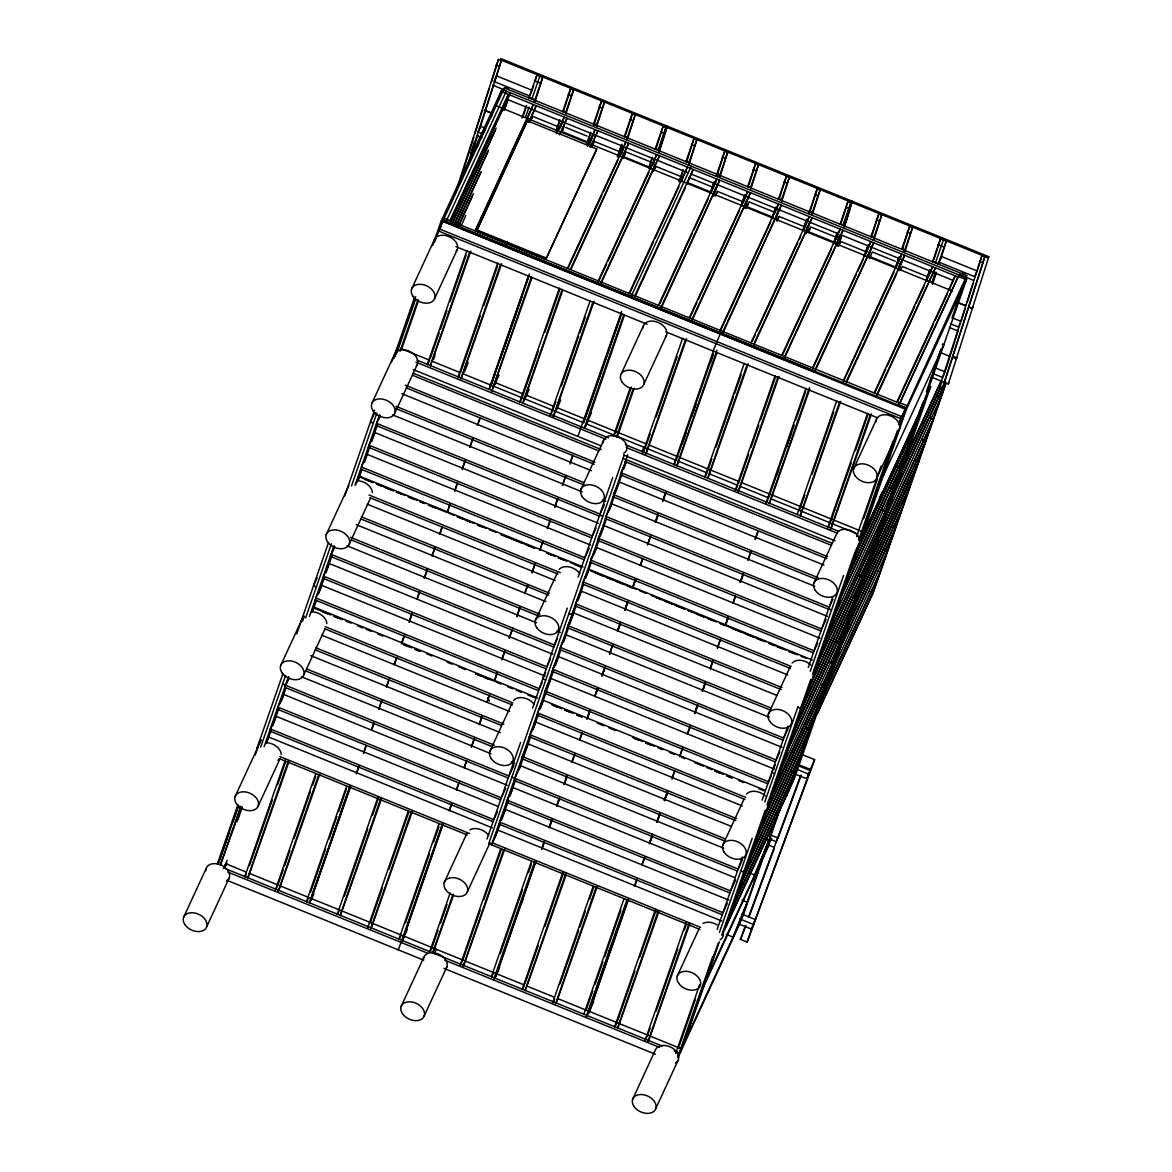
<?xml version="1.0" encoding="UTF-8"?>
<svg xmlns="http://www.w3.org/2000/svg" width="1172" height="1172" viewBox="0 0 1172 1172"><rect width="100%" height="100%" fill="white"/><g stroke="black" fill="none" stroke-linecap="round" stroke-linejoin="round"><path stroke-width="1.5" d="M798.22 765.726L810.086 770.531L810.379 769.433L798.513 764.613M802.717 754.812L814.584 759.632L814.291 760.731L747.091 942.098L740.338 939.358L745.363 925.719M456.011 191.168L498.466 59.406L501.352 60.578L495.331 79.579M458.501 185.498L473.84 137.139M474.924 133.681L482.044 111.223M483.142 107.765L489.163 88.764M491.346 81.864L498.466 59.406M470.543 153.81L474.396 141.636M466.559 168.153L501.352 60.578M469.606 160.769L477.824 134.853M479.744 128.744L493.69 84.75M522.932 116.995L526.594 105.421M528.821 98.419L536.923 75.067L542.709 77.411L535.047 101.598M532 90.61L533.641 85.424M534.74 81.967L536.923 75.067M531.839 99.166L539.823 76.239M534.183 102.067L542.709 77.411M556.641 130.693L559.791 120.716M562.663 111.692L570.632 88.75L573.533 89.922L565.856 114.109M563.527 111.208L570.632 88.75M565.549 112.864L573.533 89.922M587.465 143.204L590.19 134.56M593.486 124.203L601.456 101.261L604.342 102.433L596.68 126.62M593.794 125.448L601.456 101.261M596.372 125.375L604.342 102.433M618.274 155.715L621.951 144.141M624.295 136.714L632.279 113.772L635.165 114.944L627.503 139.131M620.237 151.774L621.878 146.603M625.716 134.502L632.279 113.772M626.639 139.614L635.165 114.944M649.098 168.226L652.379 157.868M655.119 149.225L663.103 126.298L665.989 127.47L658.869 149.913M655.983 148.741L663.103 126.298M658.005 150.397L665.989 127.47M658.884 151.613L667.117 126.107L500.869 58.6L500.356 59.757L666.604 127.265M653.61 169.105L655.265 163.89M658.84 152.199L667.117 126.107M659.089 152.287L667.351 126.195L852.278 201.276L844.016 227.368M679.921 180.737L682.661 172.108M685.942 161.736L693.927 138.809L696.813 139.981L689.151 164.168M686.807 161.267L693.927 138.809M688.828 162.908L696.813 139.981M711.287 191.534L714.407 181.689M716.209 175.976L724.736 151.32L727.636 152.492L719.96 176.679M717.074 175.507L724.736 151.32M713.631 194.435L715.828 187.52M719.11 177.148L727.636 152.492M713.938 195.68L717.235 185.308M741.568 205.774L744.85 195.402M747.59 186.773L755.559 163.831L758.445 165.003L750.783 189.19M748.996 184.561L755.559 163.831M745.055 205.027L746.593 200.192M750.476 187.945L758.445 165.003M744.762 208.191L748.044 197.834M772.377 218.285L775.117 209.642M778.398 199.284L786.383 176.342L789.269 177.514L781.607 201.701M779.263 198.8L786.383 176.342M775.278 219.457L778.003 210.814M781.299 200.456L789.269 177.514M776.128 218.974L779.424 208.616M803.758 229.067L806.878 219.223M808.68 213.524L817.206 188.853L820.092 190.04L812.43 214.212M809.544 213.04L817.206 188.853M806.087 231.968L807.742 226.782M811.566 214.696L820.092 190.04M806.409 233.213L809.691 222.856M834.567 241.579L837.306 232.95M840.046 224.306L848.015 201.379L850.916 202.551L843.796 225.009M841.452 222.109L848.015 201.379M837.467 242.75L840.075 234.517M842.932 225.478L850.916 202.551M837.775 244.01L840.514 235.367M837.98 245.93L841.291 235.499M844.045 226.797L852.278 201.276M838.229 246.032L841.525 235.587M838.742 244.86L841.496 236.173M844.25 227.471L849.759 210.081M864.848 255.818L868.13 245.461M870.869 236.817L878.839 213.89L881.725 215.062L874.063 239.249M871.734 236.348L878.839 213.89M867.734 257.005L869.375 251.819M873.755 238.004L881.725 215.062M868.599 256.522L871.88 246.149M895.672 268.344L899.334 256.771M901.693 249.343L909.662 226.401L912.548 227.573L904.887 251.76M902.543 248.86L909.662 226.401M898.558 269.516L901.209 261.151M904.022 252.244L912.548 227.573M898.865 270.761L902.147 260.389M927.037 279.126L929.777 270.483M932.502 261.854L940.486 238.912L946.258 241.256L940.237 260.257M933.908 259.642L940.486 238.912M935.403 263.026L943.372 240.084M932.267 283.199L935.549 272.842M938.157 264.608L946.258 241.256M932.575 284.444L936.413 272.358M934.948 366.807L930.026 382.35L941.131 349.578M939.446 387.463L981.916 255.701L984.802 256.873L942.347 388.635L939.446 387.463L941.951 381.794M945.789 369.707L958.374 329.977M964.952 309.247L961.113 321.333L952.983 318.125M967.134 302.332L973.156 283.331M977.536 269.516L981.916 255.701M942.347 388.635L984.802 256.873M931.506 377.15L948.324 383.977L988.802 256.712L852.513 201.379L852 202.551L988.289 257.884L988.802 256.712M282.95 673.607L256.58 749.421L261.019 739.81M296.721 633.964L328.482 542.636M344.671 496.108L374.586 410.083M217.435 863.661L237.828 805.003M255.232 754.988L258.236 746.359M396.81 353.05L395.433 352.494L414.61 297.351M432.644 245.475L441.038 221.362L501.528 90.434L502.905 90.991M220.307 857.875L238.59 805.296M302.552 621.35L304.354 616.179M394.012 358.354L395.828 353.124M965.054 280.401L966.71 275.625L504.414 87.929L438.343 230.913L435.735 238.414L436.673 236.363M218.212 864.233L229.419 831.988M233.023 821.631L238.458 806.028M394.964 356.317L415.708 296.677M434.871 241.564L439.28 228.862L901.59 416.573L898.968 424.103M397.411 351.322L415.386 299.636M439.427 230.532L442.415 221.918L441.038 221.362M260.653 747.194L285.587 675.482M305.614 617.908L331.383 543.808M351.512 485.911L376.886 412.954M220.336 864.833L240.729 806.175M241.198 807.303L220.424 865.053M400.033 351.234L417.994 299.563M237.14 821.645L237.491 820.634M238.121 819.331L242.252 806.951M401.703 348.89L418.463 300.677M264.14 746.652L288.488 676.654M309.452 616.34L334.02 545.683M354.999 485.355L379.582 414.668M271.157 730.625L266.733 742.316M272.93 725.512L278.863 708.459M281.236 701.647L285.983 687.993M312.88 610.612L316.484 600.284M318.872 593.384L324.278 577.869M326.065 572.712L332.057 555.469M358.427 479.641L362.031 469.283M364.433 462.398L369.825 446.869M371.627 441.698L377.618 424.454M224.497 867.954L226.064 863.793L246.223 872.1M497.939 100.763L501.528 90.434M503.301 91.108L504.414 87.929M506.641 99.137L507.74 95.958M503.887 110.197L509.263 94.756M504.238 109.875L507.945 99.195M504.722 109.143L508.296 98.858M244.845 876.524L285.558 759.412M249.504 865.581L272.256 800.139M277.647 784.639L285.441 762.254M247.732 877.696L288.459 760.599M288.927 761.697L247.922 878.136M427.355 364.287L466.881 250.632M430.227 358.515L439.207 332.687M440.408 329.244L447.001 310.302M449.989 301.687L466.163 255.188M476.477 231.265L527.356 120.804L596.709 148.961L596.226 150.324L545.815 259.422L476.477 231.265L527.356 120.804M430.256 365.459L469.782 251.804M470.851 251.204L430.446 365.913M433.537 359.467L435.105 354.97M521.95 118.064L526.155 105.993M525.437 117.508L529.041 107.179M531.839 118.372L532.542 116.321L558.839 127.001M275.068 890.749L315.781 773.652M277.925 884.977L283.316 869.478M284.518 866.035L289.909 850.535M294.099 838.478L310.272 791.979M312.66 785.094L315.664 776.479M277.954 891.921L318.667 774.824M319.751 774.209L278.746 890.647M457.578 378.527L497.704 263.143M460.45 372.755L480.212 315.927M483.802 305.584L497.573 265.985M460.479 379.699L500.591 264.33M501.66 263.715L461.255 378.424M464.361 371.993L468.229 362.5M556.26 130.019L559.864 119.691M560.348 127.748L562.15 122.577M562.501 121.815L564.157 117.039L556.48 133.667M306.478 901.546L346.604 786.163M310.551 892.317L325.523 849.275M329.112 838.947L336.891 816.547M338.693 811.39L346.473 789.005M309.379 902.718L350.091 785.621M310.932 899.129L349.622 787.848M311.166 899.232L350.457 786.236M350.56 786.734L309.555 903.158M311.225 900.184L313.862 893.679M489.002 389.324L528.528 275.669M490.555 385.72L529.407 274.014M490.687 386.159L529.041 275.874M356.288 773.769L358.822 766.122M363.481 753.083L366.016 745.451M371.407 729.936L373.809 723.051M378.6 709.265L381.603 700.651M386.394 686.865L388.796 679.965M394.188 664.451L396.575 657.565M401.439 643.604L404.428 634.99M409.072 621.951L411.621 614.318M417.012 598.804L419.415 591.919M424.205 578.133L427.194 569.504M431.999 555.718L434.988 547.104M439.632 534.066L442.181 526.433M450.004 503.931L447.03 512.472L428.542 504.971M454.619 490.98L457.739 481.692M462.5 468.009L464.874 461.182M469.635 447.499L472.609 438.943M477.356 425.26L479.744 418.419M495.463 373.209L489.881 388.269M500.254 359.438L522.404 295.71M356.669 773.11L359.072 766.224M363.716 753.186L366.265 745.538M371.656 730.039L374.044 723.139M378.849 709.353L381.838 700.739M386.628 686.953L389.631 678.339M394.422 664.553L396.825 657.668M401.674 643.706L404.677 635.092M409.321 622.054L412.456 612.692M417.261 598.907L419.649 592.007M424.44 578.221L427.443 569.607M432.234 555.821L435.237 547.207M439.881 534.168L442.415 526.536M447.279 512.574L450.268 503.96M454.912 490.922L457.461 483.274M462.251 469.489L465.255 460.874M470.045 447.089L473.048 438.475M477.839 424.689L480.227 417.803M491.888 390.496L531.414 276.841M531.883 277.94L491.39 392.444M495.185 384.504L496.225 381.501M545.815 259.422L596.709 148.961M586.483 144.259L590.673 132.202M590.571 141.988L594.98 129.55L587.304 146.178M620.471 152.023L594.189 141.358L592.007 146.588M337.302 914.057L378.029 796.96M344.363 896.228L367.715 829.073M372.506 815.287L377.897 799.787M340.188 915.229L380.915 798.132M381.383 799.245L340.378 915.684M519.826 401.835L559.352 288.18M522.697 396.063L538.256 351.278M544.848 332.335L559.82 289.294M522.712 403.007L562.238 289.352M562.707 290.466L522.902 403.446M525.994 397.015L529.099 389.192M617.307 156.784L621.497 144.713M621.394 154.499L623.797 147.613M624.691 145.255L625.804 142.076L567.424 268.388M622.801 158.645L625.716 151.818L650.372 161.824M367.525 928.297L408.252 811.2M370.396 922.525L382.365 888.083M388.958 869.141L408.72 812.313M370.411 929.469L411.138 812.372M412.207 811.757L371.202 928.195M550.049 416.075L590.161 300.691M555.909 401.688L550.825 414.785M561.3 386.189L578.66 336.247M579.862 332.804L585.253 317.304M552.935 417.247L593.061 301.863M594.131 301.248L553.726 415.972M556.817 409.526L560.685 400.048M648.731 167.567L652.321 157.224M652.819 165.296L654.606 160.125M654.958 159.363L656.613 154.587L598.247 280.914M655.119 168.431L655.837 166.38L682.119 177.06M398.949 939.094L439.06 823.711M405.409 922.979L429.362 854.095M433.552 842.038L438.943 826.538M398.275 949.847L401.82 940.296M401.234 941.98L442.562 823.169M403.622 936.78L442.928 823.784M402.685 940.296L443.163 823.872M577.899 436.438L621.585 311.488M583.744 421.979L621.497 313.407M583.729 422.799L621.746 313.51M449.14 810.658L451.528 803.772M456.318 789.987L458.721 783.086M464.112 767.572L466.515 760.687M471.305 746.901L474.308 738.287M479.099 724.501L482.088 715.887M486.893 702.101L489.281 695.201M494.13 681.254L497.133 672.625M501.777 659.587L504.927 650.226M509.117 638.169L512.105 629.554M516.764 616.516L519.899 607.155M524.69 593.369L527.693 584.755M531.883 572.683L534.886 564.069M539.735 550.108L542.739 541.493M547.383 528.455L550.518 519.093M554.722 507.037L557.711 498.422M562.355 485.369L565.505 476.022M570.295 462.237L572.698 455.337M449.374 810.76L451.777 803.86M456.567 790.074L459.556 781.46M464.361 767.675L466.749 760.789M471.54 747.004L474.543 738.375M479.333 724.604L482.337 715.975M487.127 702.189L489.53 695.304M494.379 681.342L497.368 672.728M502.026 659.69L505.161 650.328M509.351 638.271L512.955 627.928M516.999 616.604L520.148 607.243M524.939 593.457L527.927 584.843M532.132 572.786L535.121 564.172M539.984 550.21L542.973 541.596M547.617 528.557L550.166 520.925M554.957 507.139L557.96 498.51M562.604 485.472L565.739 476.11M569.944 464.053L572.932 455.439M584.359 428.029L623.87 314.374M586.176 425.597L624.354 315.488M587.641 422.037L588.681 419.049M678.94 181.806L683.144 169.75M429.772 951.605L450.121 893.049M432.629 945.819L438.02 930.319M440.423 923.433L447.001 904.491M432.658 952.777L453.022 894.221M453.491 895.335L432.849 953.217M613.483 435.925L630.243 387.712M615.154 433.596L631.327 387.097M616.369 437.112L633.144 388.884M617.439 436.497L634.213 388.269M710.364 192.589L713.968 182.261M487.01 839.049L520.558 742.55M532.542 708.093L567.307 608.136M578.089 577.122L612.707 477.575M715.154 183.799L716.81 179.023L658.444 305.35M713.045 195.958L714.246 192.501M624.163 455.132L488.695 843.664L699.801 929.381M716.766 193.453L717.469 191.402L743.766 202.082M491.581 844.836L627.782 454.721M500.385 823.696L493.778 840.119M501.572 820.297L508.091 801.531M509.864 796.418L515.797 779.365M519.357 769.14L530.726 736.426M533.128 729.541L538.519 714.026M540.321 708.855L553.492 670.941M555.294 665.784L560.685 650.27M563.688 641.655L568.479 627.87M569.68 624.427L576.272 605.47M578.074 600.298L583.466 584.784M585.868 577.884L591.259 562.37M594.263 553.741L599.053 539.955M600.254 536.498L606.246 519.255M609.25 510.64L614.04 496.84M615.241 493.397L621.834 474.426M623.636 469.254L626.639 460.64M459.981 965.845L500.708 848.733M462.852 960.058L480.227 910.117M483.816 899.788L501.177 849.847M462.881 967.017L503.594 849.905M504.663 849.304L463.658 965.728M642.505 453.608L682.631 338.239M645.977 446.107L650.167 434.05M656.159 416.836L677.108 356.566M645.391 454.78L685.517 339.411M686.587 338.796L646.182 453.505M741.187 205.115L744.777 194.772M746.535 194.728L747.633 191.534L689.268 317.861M491.405 976.628L531.531 861.259M500.268 953.627L522.419 889.914M528.411 872.701L531.399 864.086M494.291 977.8L535.018 860.702M495.741 976.13L535.619 861.42M713.118 351.043L720.648 332.833L628.192 295.3L627.738 296.282L720.194 333.815M495.976 976.232L535.868 861.523M673.929 464.405L713.455 350.75M713.323 353.578L676.2 460.347L586.557 423.956L584.55 428.483M682.089 444.203L686.279 432.131M691.67 416.631L695.86 404.56M710.247 363.203L713.25 354.589M541.83 848.294L544.233 841.408M549.023 827.622L552.027 819.008M556.817 805.223L559.22 798.322M564.01 784.537L566.999 775.923L565.358 779.234M571.804 762.137L574.793 753.523M579.583 739.737L581.986 732.837M586.835 718.89L589.838 710.276M594.629 696.49L597.617 687.876M601.822 675.805L604.811 667.19M609.616 653.405L612.604 644.79M617.395 631.005L620.398 622.391M624.588 610.319L627.591 601.705M635.429 579.144L632.441 587.758L590.41 570.691M640.234 565.358L642.622 558.458M647.413 544.672L650.416 536.058M655.207 522.273L658.21 513.658M663 499.873L665.403 492.973M541.684 849.041L544.467 841.496M549.272 827.71L552.261 819.096M556.671 805.955L559.454 798.425M564.245 784.639L567.248 776.025M572.039 762.24L575.042 753.625M579.832 739.84L582.22 732.94M587.084 718.993L590.073 710.364M594.863 696.578L597.867 687.964M602.056 675.907L605.06 667.293M609.469 654.152L612.839 644.893M617.644 631.107L620.633 622.493M624.837 610.422L627.826 601.807M635.678 579.232L632.675 587.846L636.044 589.223M640.469 565.446L642.871 558.561M647.662 544.775L650.65 536.161M655.456 522.375L658.444 513.761M662.634 501.689L665.843 491.991M541.933 849.143L543.735 843.972M550.327 825.015L552.115 819.843M556.905 806.058L559.308 799.172M587.538 718.011L589.326 712.84M595.918 693.883L597.72 688.711M603.712 671.483L604.913 668.025M609.704 654.24L610.905 650.797M618.098 630.126L620.486 623.226M625.277 609.44L627.079 604.269M633.129 586.879L635.532 579.979M655.91 521.394L657.697 516.222M663.689 498.994L666.092 492.094M676.815 465.577L716.942 350.194M716.81 353.036L677.006 466.017M771.41 219.34L775.6 207.283M778.398 218.49L779.116 216.439L803.758 226.445M522.229 989.139L562.941 872.041M525.1 983.367L538.27 945.482M544.848 926.539L563.424 873.155M525.115 990.311L565.842 873.213M566.31 874.327L525.305 990.765M704.753 476.916L744.264 363.261M707.61 471.144L711.8 459.087M716.004 447.03L733.364 397.088M734.566 393.646L741.144 374.703M707.639 478.088L747.165 364.433M748.234 363.818L707.829 478.542M802.835 230.137L806.424 219.794M807.611 221.347L809.281 216.571L750.915 342.883M805.721 231.309L807.508 226.137M805.501 233.492L806.702 230.049M552.452 1003.379L593.164 886.281M560.099 983.821L578.675 930.436M579.862 926.993L585.253 911.494M589.443 899.451L593.647 887.394M555.338 1004.551L596.065 887.453M597.134 886.838L556.129 1003.276M734.961 491.156L775.088 375.773M738.433 483.655L748.615 454.384M751.003 447.484L758.797 425.099M760.584 419.942L775.556 376.886M737.862 492.328L777.974 376.945M738.638 491.053L779.043 376.344M833.644 242.648L837.248 232.305M838.991 232.261L840.104 229.082L781.724 355.409M837.13 242.106L838.932 236.934M784.493 358.031L842.99 230.254L784.625 356.581M840.046 243.512L840.749 241.461L867.046 252.141M583.861 1014.176L623.987 898.792M586.132 1010.118L592.724 991.175M595.112 984.29L602.906 961.904M604.693 956.733L620.867 910.234M586.762 1015.348L626.874 899.964M627.943 899.349L586.249 1017.296M588.432 1013.765L628.324 899.056M765.785 503.667L805.911 388.284M589.282 1012.154L628.573 899.158M768.656 497.895L790.807 434.167M795.598 420.396L805.779 391.126M776.948 474.85L778.735 469.679M786.529 447.279L794.323 424.879M634.535 885.944L636.938 879.044M641.729 865.258L644.732 856.644M649.522 842.858L652.511 834.244M656.716 822.173L659.704 813.558M664.495 799.773L667.498 791.159M672.288 777.373L674.691 770.487M679.54 756.526L682.543 747.912M687.334 734.126L690.323 725.512M694.527 713.44L697.516 704.826M702.306 691.041L705.31 682.426M710.1 668.641L713.103 660.026M717.293 647.97L720.282 639.355M728.134 616.78L725.146 625.394L720.091 623.343M732.925 602.994L735.327 596.094M740.118 582.308L743.121 573.694M747.912 559.908L750.915 551.294M755.105 539.237L758.094 530.623M634.785 886.032L637.172 879.147M641.963 865.361L644.966 856.747M649.376 843.606L652.159 836.061M656.95 822.275L659.953 813.661M664.348 800.52L667.732 791.261M671.937 779.204L674.926 770.575M679.775 756.629L682.778 748.014M687.568 734.229L690.572 725.615M694.762 713.543L697.765 704.929M702.555 691.143L705.544 682.529M710.335 668.743L713.338 660.129M717.528 648.057L720.531 639.443M728.383 616.882L725.38 625.496L765.726 641.875M733.174 603.097L735.562 596.196M740.367 582.411L743.356 573.797M748.146 560.011L750.549 553.111M755.339 539.325L758.343 530.711M649.61 843.693L652.013 836.808M658.005 819.58L659.807 814.408M664.597 800.623L666.985 793.722M695.216 712.561L697.618 705.676M703.61 688.447L705.398 683.276M725.834 624.515L728.237 617.615M740.821 581.429L743.209 574.544M769.272 503.125L809.398 387.742M809.867 388.855L769.462 503.564M863.867 256.888L868.071 244.831M869.375 258.748L870.078 256.712L896.375 267.377M614.685 1026.687L655.412 909.589M617.556 1020.915L634.916 970.973M639.707 957.187L655.88 910.703M617.571 1027.859L658.298 910.761M658.767 911.875L617.761 1028.298M797.209 514.464L836.735 400.809M799.48 510.406L804.871 494.906M812.049 474.235L833.614 412.251M800.095 515.636L839.621 401.981M840.69 401.366L800.286 516.076M895.291 267.685L898.88 257.342M900.081 258.88L901.737 254.104L843.371 380.431M898.177 268.857L899.979 263.685M644.908 1040.926L686.235 922.1M650.167 1028.254L645.699 1039.637M656.159 1011.04L677.724 949.042M684.302 930.099L686.103 924.928M647.794 1042.098L689.121 923.272M689.59 924.386L648.585 1040.824M827.432 528.689L867.558 413.32M830.889 521.188L851.253 462.647M855.443 450.59L868.027 414.434M830.318 529.876L870.444 414.492M871.514 413.877L831.109 528.587M926.114 280.196L929.704 269.853M931.447 269.809L932.56 266.63L874.195 392.942M931.887 282.54L935.49 272.197M717.176 929.396L742.345 857.025M762.122 800.168L787.892 726.069M808.255 667.469L832.838 596.797M675.731 1053.438L699.684 984.553M678.603 1047.651L695.362 999.438M856.556 536.586L881.11 465.987M719.447 932.355L752.19 838.229M764.774 802.029L797.971 706.555M810.233 671.278L843.591 575.335M863.618 518.757L877.389 479.158M712.752 956.455L678.017 1056.338L681.489 1048.837L557.638 998.544M680.068 1052.925L715.184 951.913M716.385 948.485L718.172 943.357M898.558 424.616L966.71 275.625M680.522 1051.943L716.239 949.217M858.842 539.486L892.976 441.331M684.316 1042.567L704.255 985.271M705.91 980.495L719.344 941.849M721.747 935.227L765.257 810.101M767.059 804.93L810.746 679.306M812.533 674.164L854.828 552.525L920.577 410.229M859.574 539.867L897.532 430.3M860.746 536.82L893.108 443.763M903.89 412.749L899.525 425.304L904.725 409.629L906.103 410.185L728.046 922.276M862.284 533.055L893.445 443.441M900.037 424.484L903.041 415.87M860.087 541.156L859.75 542.138L920.24 411.211M862.636 534.535L726.391 926.027L722.743 933.908M779.57 809.076L739.517 924.254L677.987 1057.422M781.768 804.314L743.385 914.702L682.119 1047.343M937.908 357.812L940.882 349.241M926.349 391.726L931.696 376.315M951.957 318.081L960.879 292.399M786.412 795.949L923.038 403.065M787.35 793.913L923.976 401.014L921.5 406.391M788.302 791.862L966.607 279.258L965.215 278.702M818.378 711.419L909.457 449.491M739.635 924.312L751.501 929.132L755.369 919.581L741.817 914.072M755.369 919.581L751.501 929.132M806.834 778.809L810.702 769.257L806.834 778.809L794.982 774.003M872.232 594.863L945.936 382.907M946.287 382.585L873.169 592.812L817.426 713.455L908.505 451.528L941.321 380.534M748.498 917.207L800.535 775.791M742.784 933.981L745.919 925.441M749.069 916.9L774.223 848.557M777.988 838.302L801.252 775.088M747.091 942.098L811.039 768.305M757.757 868.276L766.429 846.887M736.177 930.348L744.835 908.959M810.086 770.531L814.584 759.632M531.473 91.709L529.598 95.958L494.013 81.513L496.518 75.843L532.103 90.303M667.351 126.195L666.839 127.367L851.766 202.448M960.454 322.827L958.579 327.076L950.477 323.78M972.819 307.152L972.262 308.456L968.878 307.079M943.226 376.095L945.101 371.846L935.388 367.905M956.792 357.724L956.235 359.028L952.88 357.519M948.324 383.977L948.837 382.819M411.577 289.059L434.27 239.952M438.577 230.913L441.346 224.907M477.224 147.247L478.762 143.922M484.139 132.29L485.677 128.964M491.053 117.332L492.592 114.006M437.859 232.95L440.628 226.958M446.093 221.552L506.348 91.138M449.931 220.688L508.296 94.361M450.575 220.468L453.637 213.817M457.476 205.51L462.852 193.878M464.39 190.553L473.605 170.614M477.458 162.293L482.82 150.661M484.358 147.335L495.888 122.401M502.026 109.113L505.103 102.462M449.945 223.12L510.201 92.705M450.942 221.464L508.545 96.793M452.348 222.914L496.122 128.173M453.168 221.64L495.404 130.224M454.736 223.134L488.534 150.001M371.729 403.651L394.422 354.545M395.433 352.494L399.256 344.202M454.795 223.515L487.816 152.038M391.316 362.456L395.697 353.006M395.579 353.856L396.532 351.805M396.033 353.724L398.114 349.227M456.362 225.009L480.93 171.83M457.183 223.735L480.989 172.211M458.75 225.229L473.342 193.658M458.809 225.61L472.638 195.695M374.806 412.559L370.44 422.023L373.326 423.195M461.211 225.83L465.753 215.487M380.211 415.459L376.564 423.341L600.02 514.068L604.386 504.605M378.043 420.66L380.226 415.928M434.695 298.435L457.373 249.343M326.182 534.608L348.875 485.516M371.187 440.906L374.088 434.592M355.98 484.095L359.628 476.213L583.07 566.926M474.968 230.855L533.333 104.528L527.063 119.28M475.612 230.635L489.442 200.72M490.965 197.394L525.539 122.606M317.143 577.84L313.51 585.722L316.396 586.894M528.543 122.328L536.234 105.7L529.187 122.108M394.847 413.027L417.525 363.935M530.345 121.097L532.542 116.321M334.665 546.416L331.031 554.297L554.473 645.025L557.389 638.725M331.779 553.199L334.679 546.885M280.65 665.579L303.328 616.472M325.64 571.863L328.556 565.563M317.319 595.273L320.967 587.392M311.899 611.901L314.081 607.169L537.538 697.897M427.546 364.741L429.626 360.229M349.3 543.998L370.484 498.173M285.485 685.268L289.132 677.387M286.232 684.155L289.147 677.856M235.103 796.535L257.796 747.443M258.924 744.85L261.004 740.352M279.375 704.416L283.009 696.52M183.535 917.471L206.228 868.364M271.054 727.812L275.42 718.348M265.985 743.414L268.901 737.115L492.343 827.842M303.768 674.955L324.937 629.13M217.421 864.13L221.215 855.912M505.659 244.816L507.198 241.491M558.663 130.121L561.725 123.485M559.366 134.839L567.043 118.211L560.773 132.963M564.084 126.796L561.871 131.572L588.168 142.237M561.901 132.026L563.366 128.832M223.398 868.525L227.192 860.292M223.837 868.364L225.918 863.852M224.951 866.972L226.416 863.793M224.585 867.793L226.87 862.856M258.221 805.926L280.152 758.46M458.369 377.252L459.761 374.249M206.653 926.847L229.346 877.755M245.036 876.964L246.413 873.96M588.71 144.303L593.325 134.326M590.19 147.35L597.867 130.737L591.596 145.475M591.977 146.119L594.189 141.358M496.738 380.006L499.052 375.011M275.845 889.475L277.237 886.472M568.068 268.183L601.866 195.05M603.404 191.725L617.996 160.139M619.534 156.814L624.134 146.852M570.325 269.56L628.69 143.248L570.969 269.355M623.533 157.048L625.013 153.869M520.016 402.274L522.097 397.777M306.668 901.986L308.749 897.488M598.13 282.364L606.569 264.081M608.107 260.755L648.819 172.65M650.357 169.325L654.196 161.018M601.133 282.086L659.514 155.759L601.016 283.536M653.624 171.156L655.837 166.38M337.492 914.512L339.572 909.999M629.071 293.425L687.437 167.098L681.166 181.85M688.389 165.047L689.326 163.011M629.716 293.205L653.522 241.681M655.06 238.356L678.866 186.831M631.019 296.633L691.275 166.219M634.843 295.769L693.223 169.442L686.953 184.194M634.726 297.219L685.415 187.52M589.208 417.54L591.508 412.559M620.735 374.908L643.413 325.816M659.865 303.475L692.11 233.668M693.648 230.342L708.24 198.757M711.316 192.105L714.393 185.469M661.33 306.522L719.711 180.195L661.213 307.972M715.272 196.178L717.469 191.402M580.887 489.5L603.565 440.408M643.853 384.299L666.531 335.192M535.34 620.471L557.271 573.005M399.139 939.534L401.22 935.036M401.337 942.2L404.106 936.208M689.912 317.656L696.827 302.698M698.365 299.373L739.063 211.268M741.363 206.287L745.978 196.31M402.011 941.248L403.388 938.245M405.029 934.641L407.241 929.865M489.793 751.428L511.725 703.962M626.082 461.724L620.97 472.755L827.491 556.612M692.154 319.033L750.519 192.706L692.037 320.483M621.717 471.657L626.097 462.193M596.065 528.015L592.431 535.897L368.975 445.17L374.806 432.556L598.247 523.283M614.128 493.471L618.508 484.021M589.208 548.262L584.843 557.726L361.386 466.998L367.217 454.384L590.659 545.112M746.081 208.689L748.293 203.928M608.004 512.149L610.905 505.85M599.683 535.56L603.316 527.664M591.362 558.956L595.728 549.492M641.846 451.747L643.926 447.25M444.261 882.384L466.939 833.292M585.224 577.635L588.139 571.321M643.296 452.333L645.376 447.836M576.902 601.031L580.55 593.149M550.532 658.972L546.885 666.853L323.443 576.126L329.259 563.512L552.715 654.24M576.009 605.177L571.643 614.641L568.742 613.469M545.654 672.479L542.739 678.793L545.625 679.965M542.211 682.382L539.296 688.682L315.839 597.954L321.67 585.341L545.127 676.068M561.725 644.688L565.373 636.806M553.404 668.099L557.052 660.217M550.195 680.463L544.365 693.077L767.807 783.804M401.088 1006.514L423.781 957.421M539.691 708.591L542.607 702.292M514.039 764.95L508.926 775.996L282.599 684.096M531.37 732.002L535.003 724.12M429.948 952.045L432.029 947.547M505.718 788.36L501.338 797.824L277.896 707.097L283.727 694.483L507.168 785.211M527.415 745.949L521.584 758.562L724.721 841.042M497.397 811.757L493.749 819.653L270.307 728.925L276.138 716.312L497.895 806.351M720.091 330.372L778.457 204.06L774.487 213.817M719.96 331.822L770.649 222.123M514.713 778.34L520.544 765.726L723.681 848.206M434.285 953.803L436.365 949.305M722.978 331.544L781.343 205.232L722.846 332.995M507.872 799.055L512.237 789.591M776.904 221.215L779.116 216.439M467.379 891.775L490.057 842.683M501.001 819.301L504.649 811.42M674.12 464.845L675.497 461.841M424.205 1015.904L446.898 966.797M460.772 964.556L462.164 961.567M752.321 341.023L755.398 334.372M756.922 331.046L797.634 242.956M799.172 239.63L800.71 236.305M803.772 229.653L806.849 223.002M753.801 344.07L812.167 217.743L753.669 345.52M808.46 232.129L809.94 228.95M705.632 475.861L707.009 472.858M519.108 908.095L522.932 899.803M491.595 977.082L493.676 972.57M493.793 979.748L496.562 973.742M782.369 355.189L831.519 248.816M833.834 243.835L838.434 233.858M497.499 972.189L499.697 967.413M838.551 246.237L840.749 241.461M735.752 489.881L737.833 485.369M522.419 989.593L524.499 985.081M812.548 367.92L870.913 241.593L864.643 256.346M813.192 367.7L856.205 274.629M857.743 271.303L863.119 259.671M873.316 240.143L874.253 238.092M813.075 371.729L813.529 370.748M815.434 369.092L873.814 242.765L815.316 370.542M870.107 257.166L872.29 251.936L895.291 261.268M766.576 502.392L767.968 499.389M553.243 1002.104L554.62 999.101M843.239 381.882L860.907 343.66M862.446 340.334L893.928 272.182M896.243 267.201L899.305 260.55M846.257 381.603L904.623 255.276L898.367 270.029M846.14 383.054L896.829 273.354M900.916 269.677L902.396 266.498L927.037 276.504M664.378 800.095L667.439 793.459M608.502 952.265L610.802 947.284M874.839 392.737L885.593 369.458M887.116 366.133L914.775 306.302M916.314 302.977L923.99 286.364M926.29 281.368L930.905 271.391M589.956 1009.722L593.794 1001.43M877.081 394.114L935.446 267.802L876.949 395.565M853.714 468.58L876.407 419.473M828.223 527.415L830.303 522.917M896.829 402.143L955.195 275.816L948.924 290.553M813.866 583.173L836.559 534.066A12.482 8.644 24.8 0 1 852.44 531.268A12.482 8.644 24.8 0 1 858.534 545.42M897.474 401.923L933.571 323.809M935.095 320.483L947.386 293.879M898.763 405.351L959.033 274.937M614.875 1027.126L616.955 1022.629M900.887 418.624L903.656 412.617M900.169 420.66L903.641 413.159M906.103 410.185L966.607 279.258M876.832 477.956L899.525 428.864M768.334 714.129L790.25 666.678M891.863 447.997L893.401 444.671M891.921 448.378L893.46 445.052M888.112 461.519L881.901 475.275L883.278 475.847L943.826 344.744L942.449 344.187M876.685 491.654L878.224 488.328M859.032 539.926L861.112 535.428M924.928 398.978L930.758 386.35L794.133 779.248L726.64 925.294M879.308 498.188L882.384 491.537M919.244 411.753L922.32 405.116M832.882 599.258L829.249 607.14L605.792 516.413L611.623 503.799L814.76 586.278M921.368 408.515L922.32 406.479M921.002 410.39L860.512 541.317L859.12 540.761M857.435 550.195L915.801 423.868M856.717 552.232L915.083 425.919M826.026 619.505L821.66 628.968L598.203 538.241L604.034 525.627L827.476 616.355M722.787 845.1L743.956 799.275M849.847 572.024L908.212 445.697L905.18 444.466M849.129 574.06L907.494 447.733M817.704 642.915L814.057 650.797L590.615 560.07L596.445 547.456L819.887 638.183M842.243 593.838L900.623 467.525L897.591 466.295M841.54 595.889L899.906 469.562M908.095 451.498L908.549 450.517L816.84 713.938M908.74 451.528L941.365 380.944M833.951 617.717L893.035 489.354L890.002 488.123M902.22 470.294L940.911 386.57M901.517 472.331L940.955 386.98M827.066 637.495L885.431 511.182L882.413 509.952M826.363 639.546L884.728 513.219M894.632 492.123L945.452 382.131M893.928 494.159L945.496 382.541M817.836 663.03L818.29 662.048M819.829 658.298L878.209 531.985M885.329 516.984L885.783 516.002M817.778 663.206L878.443 531.985M885.27 517.145L885.724 516.163M788.067 728.647L783.702 738.096L560.26 647.369L566.076 634.755L769.213 717.235M886.325 515.988L940.896 397.396L937.864 396.165M875.821 539.486L876.773 537.435M811.888 681.152L870.254 554.825L867.236 553.594M811.171 683.203L869.551 556.876M879.454 535.78L933.308 419.224L930.275 417.994M779.761 752.043L776.113 759.925L552.657 669.197L558.487 656.584L781.944 747.311M878.736 537.816L932.59 421.261M806.439 695.816L800.608 708.43L797.722 707.258M677.24 976.056L699.171 928.59M775.351 764.701L771.703 772.597L774.604 773.769M804.3 702.98L862.665 576.653L859.647 575.423M803.582 705.031L861.962 578.704M871.865 557.594L925.719 441.053L922.686 439.822M771.44 775.454L768.524 781.753L545.068 691.026L550.899 678.412L774.355 769.14M871.148 559.645L925.001 443.089M857.684 592.343L863.515 579.73M796.711 724.809L855.077 598.482L852.044 597.251M856.966 594.394L862.958 581.649M795.993 726.86L854.359 600.533M856.263 596.445L862.079 583.817M864.628 578.411L918.482 461.856L915.449 460.625M855.545 598.482L861.376 585.868M862.973 582.499L918.716 461.856M863.207 582.499L917.061 465.943M789.122 746.637L847.488 620.31M788.404 748.674L846.77 622.361M856.688 601.251L910.541 484.695L907.509 483.465M855.97 603.302L909.824 486.746M780.816 770.502L839.899 642.139L836.867 640.908M849.085 623.079L902.953 506.524M848.382 625.13L902.235 508.575M774.296 789.269L832.662 662.942L829.63 661.711M772.187 794.338L832.896 662.942M839.606 648.453L840.119 647.296M772.875 793.356L831.241 667.029M841.496 644.908L895.349 528.352L892.332 527.122M742.535 859.603L738.155 869.067L511.827 777.168M840.793 646.959L894.646 530.403M830.289 670.443L831.226 668.406M632.631 1099.277L655.309 1050.171A12.482 8.644 24.8 0 1 672.611 1048.178A12.482 8.644 24.8 0 1 675.453 1063.019M766.342 812.123L824.722 685.796L821.689 684.565M765.638 814.159L824.004 687.832M735.664 879.85L730.566 890.896L507.124 800.168L512.955 787.555L734.712 877.594M833.204 668.787L887.761 550.181L884.743 548.95M758.753 833.937L817.133 707.624L814.101 706.394M758.05 835.988L816.415 709.661M826.319 688.565L880.172 572.009L877.154 570.779M727.358 903.26L722.978 912.724L499.536 821.997L505.366 809.383L728.808 900.111M825.615 690.616L879.469 574.06M749.523 859.516L743.693 872.129L740.792 870.957M751.164 855.765L809.53 729.453L806.512 728.222M750.461 857.816L808.827 731.489M819.082 709.368L872.935 592.812L869.917 591.582M743.575 877.594L801.941 751.281M742.858 879.645L801.238 753.318M735.987 899.422L794.352 773.095L791.334 771.879M735.269 901.473L793.649 775.146M776.23 815.404L778.105 811.346M789.957 786.397L790.91 784.361M728.75 920.225L787.115 793.913L784.097 792.682M703.698 985.271L762.708 857.582M764.906 852.806L771.616 838.288M702.043 990.047L761.038 862.358M763.25 857.582L769.491 844.074M678.266 1054.961L679.203 1052.925L674.134 1050.859M678.002 1056.88L680.771 1050.874M655.749 1108.653L678.427 1059.561M777.49 839.255L776.289 841.701L769.638 839.006M740.338 939.358L742.154 935.696M774.985 818.1L776.977 818.1M757.801 873.257L756.585 873.243L753.464 879.996L755.457 880.011M495.961 65.061L498.847 66.233M534.432 80.722L540.204 83.066M568.142 94.405L571.028 95.577M598.951 106.93L601.851 108.102M629.774 119.441L632.66 120.613M660.598 131.953L663.484 133.125M691.421 144.464L694.307 145.636M722.23 156.975L725.131 158.147M753.054 169.501L755.955 170.673M783.878 182.012L786.764 183.184M814.701 194.523L817.587 195.695M845.525 207.034L848.411 208.206M876.334 219.545L879.234 220.717M907.157 232.071L910.043 233.243M937.981 244.582L943.753 246.926M979.411 261.356L982.297 262.528M505.542 87.797L508.443 88.969M529.143 97.379L534.93 99.737M562.853 111.076L565.739 112.248M593.677 123.587L596.563 124.759M624.5 136.099L627.386 137.27M655.324 148.61L658.21 149.782M686.133 161.121L689.033 162.293M716.956 173.646L719.842 174.818M747.78 186.158L750.666 187.33M778.604 198.669L781.49 199.841M809.413 211.18L812.313 212.352M840.236 223.691L843.137 224.863M871.06 236.217L873.946 237.389M901.883 248.728L904.769 249.9M932.707 261.239L938.479 263.583M962.08 273.164L964.966 274.336M492.841 85.19L504.707 90.01M973.405 280.313L959.209 274.424L898.953 404.838L905.692 407.578M503.462 89.966L964.087 277.002M958.257 276.475L964.996 279.214M502.524 92.017L958.081 276.988M507.139 99.342L686.968 172.357M690.367 173.734L837.804 233.594M841.188 234.971L953.026 280.386M565.724 127.455L587.084 136.128M689.004 177.514L712.005 186.861M773.652 211.883L748.996 201.877L746.798 206.653L773.081 217.318M836.925 237.579L810.643 226.899L808.446 231.675L834.728 242.355M623.519 156.594L649.801 167.274M686.807 182.29L711.448 192.296M496.152 105.788L952.66 291.139M484.373 110.197L491.156 112.951L484.329 110.329M958.843 302.859L965.582 305.584M968.936 306.947L972.306 308.324M958.696 302.947L965.479 305.702M483.919 127.66L480.52 126.283L478.03 131.953L483.113 134.018M476.858 135.63L481.941 137.695M949.32 327.457L957.421 330.753M942.391 344.348L943.768 344.92M953.407 356.347L956.748 357.856M941.013 352.699L949.51 356.288M932.883 373.56L942.596 377.516M476.945 229.902L546.298 258.06M899.891 402.802L906.63 405.541M444.144 218.344L899.715 403.315M443.265 220.219L535.238 257.562L534.784 258.543L442.811 221.186M443.206 220.38L905.517 408.09M442.752 221.362L905.062 409.072M438.343 230.913L900.653 418.624M456.025 246.647L647.149 324.248M665.755 331.808L877.682 417.862M881.959 475.114L883.336 475.671M494.496 382.292L523.078 393.895M526.433 395.257L553.331 406.186M556.7 407.548L585.282 419.151M587.201 419.928L646.036 443.822M649.405 445.184L677.987 456.787M679.907 457.578L738.741 481.458M742.11 482.82L769.008 493.749M770.927 494.525L863.383 532.073M400.502 348.406L429.26 360.082M432.644 361.459L459.702 372.447M463.087 373.824L583.173 422.579M677.885 461.036L706.731 472.741M710.129 474.118L737.276 485.149M740.66 486.527L767.807 497.543M771.205 498.92L857.728 534.051M416.895 360.082L608.517 437.888M625.423 444.745L838.537 531.282M415.943 362.119L605.88 439.236M626.17 447.484L837.599 533.333M413.335 369.634L601.573 446.063M623.563 454.985L834.991 540.834M413.306 373.253L601.207 449.55M622.713 458.281L832.12 543.31M412.588 375.304L598.789 450.912M624.896 461.504L831.417 545.361M405.292 385.178L594.878 462.164M406.274 387.917L594.175 464.215M620.266 474.807L826.787 558.663M401.835 393.704L591.435 470.69M824.048 565.138L619.212 481.97L613.381 494.584L818.217 577.752M396.004 406.318L583.905 482.615M395.301 408.369L584.887 485.355M612.678 496.635L815.815 579.115M392.547 414.844L582.147 491.83M602.467 500.078L605.851 501.455M599.654 515.094L602.555 516.266M828.633 608.883L831.519 610.055M375.86 425.392L599.302 516.12M605.089 518.463L828.531 609.191M368.272 447.221L591.713 537.933M597.486 540.292L820.942 631.019M360.668 469.034L584.125 559.762M589.897 562.12L813.353 652.833M812.299 660.012L588.857 569.284L583.026 581.898L791.232 666.428M359.614 476.975L373.062 482.439M376.432 483.802L393.235 490.628M396.605 491.991L404.999 495.404M408.369 496.782L416.778 500.195M420.133 501.557L425.187 503.608M448.949 513.248L454.003 515.299M457.358 516.662L474.177 523.488M477.531 524.866L485.94 528.279M489.31 529.641L496.034 532.366M501.074 534.417L534.696 548.071M546.709 552.95L555.103 556.348M558.473 557.726L566.882 561.139M570.237 562.501L580.33 566.589M639.399 590.585L646.124 593.31M651.178 595.361L684.8 609.015M688.154 610.378L716.737 621.98M769.096 643.238L785.899 650.064M789.269 651.427L797.663 654.84M801.033 656.203L806.072 658.254M364.595 479.202L373.004 482.615M376.373 483.977L381.413 486.028M384.768 487.391L393.177 490.804M396.546 492.167L401.586 494.218M408.31 496.943L413.35 498.994M420.074 501.719L423.444 503.096M428.483 505.132L435.208 507.872M457.3 516.837L462.339 518.888M465.709 520.251L470.748 522.302M477.473 525.027L482.512 527.078M501.015 534.593L522.873 543.456M526.228 544.819L534.637 548.232M546.635 553.111L551.69 555.162M558.414 557.887L563.454 559.938M575.218 564.714L580.272 566.765M595.391 572.903L603.8 576.316M607.169 577.679L612.209 579.73M615.564 581.092L623.973 584.506M627.342 585.883L632.382 587.919M656.159 597.573L661.198 599.625M664.568 600.987L672.962 604.4M676.332 605.763L684.741 609.176M688.096 610.553L693.135 612.59M696.505 613.967L704.914 617.38M708.269 618.743L713.308 620.779M720.033 623.519L725.087 625.57M732.046 628.397L742.14 632.484M745.495 633.847L753.904 637.26M757.259 638.637L762.313 640.674M769.037 643.413L774.077 645.45M777.432 646.827L782.486 648.863M789.21 651.603L794.25 653.654M369.034 495.009L560.319 572.668M370.015 497.748L557.916 574.031M582.308 583.934L790.529 668.48M367.276 504.224L555.176 580.506M787.789 674.955L581.268 591.113L575.437 603.727L781.958 687.568M361.445 516.837L549.346 593.12M360.727 518.874L548.628 595.171M574.72 605.763L781.241 689.619M356.288 524.675L545.888 601.646M776.802 695.406L573.679 612.927L567.849 625.555L770.986 708.02M350.472 537.289L540.058 614.26M351.454 540.014L539.34 616.311M567.131 627.591L770.268 710.071M347.015 545.815L536.6 622.786M556.92 631.034L560.304 632.411M330.314 556.348L553.77 647.076M559.542 649.42L782.984 740.147M796.638 769.228L808.49 774.033M322.725 578.177L546.167 668.904M551.953 671.248L775.395 761.976M315.136 600.005L538.578 690.733M765.067 790.28L543.31 700.241L537.479 712.854L745.7 797.399M314.008 608.122L330.826 614.934M334.196 616.311L342.59 619.724M345.96 621.087L350.999 623.138M357.724 625.863L362.763 627.914M366.133 629.276L371.172 631.327M377.897 634.052L382.936 636.103M403.358 644.395L411.768 647.808M415.122 649.171L420.162 651.222M426.886 653.947L431.941 655.998M447.059 662.136L452.114 664.187M458.838 666.912L465.562 669.652M475.642 673.739L492.46 680.566M496.064 682.031L501.103 684.082M507.828 686.807L512.867 688.858M516.237 690.22L521.276 692.271M528.001 694.996L534.725 697.721M551.529 704.548L561.622 708.65M564.977 710.012L573.386 713.426M576.756 714.788L581.795 716.839M597.163 723.08L603.888 725.805M608.927 727.856L615.652 730.596M632.47 737.422L642.549 741.51M645.918 742.872L654.328 746.286M657.682 747.648L662.722 749.699M669.446 752.439L674.501 754.475M681.459 757.302L684.829 758.68M694.908 762.767L703.317 766.18M706.672 767.543L711.726 769.594M715.081 770.956L723.49 774.37M726.845 775.732L731.899 777.783M738.624 780.508L743.663 782.559M758.797 788.712L763.836 790.748M322.359 611.696L327.398 613.747M334.123 616.472L339.177 618.523M403.3 644.556L408.339 646.607M415.064 649.332L420.103 651.383M475.583 673.915L480.623 675.951M483.992 677.328L489.032 679.364M553.155 705.412L558.194 707.448M564.919 710.188L569.973 712.239M576.697 714.964L581.737 717.015M634.096 738.272L639.136 740.323M645.86 743.048L650.9 745.099M715.023 771.132L720.062 773.183M726.787 775.908L731.841 777.959M325.186 626.654L513.087 702.951M324.468 628.705L512.369 705.002M536.776 714.905L744.982 799.451M321.729 635.18L509.63 711.477M742.242 805.926L535.721 722.069L529.89 734.683L736.412 818.539M315.898 647.794L503.799 724.091M315.195 649.845L501.396 725.453M529.187 736.734L735.708 820.59M769.784 834.669L778.091 838.039M765.404 838.756L768.773 840.134L754.636 875.03L749.582 872.979M310.756 655.631L500.341 732.617M731.269 826.377L528.133 743.898L522.302 756.511L725.439 838.991M767.557 844.675L774.194 847.371M306.61 668.934L494.511 745.231M305.907 670.985L492.108 746.593M301.468 676.771L491.068 753.757M511.373 762.005L514.757 763.382M284.767 687.319L508.223 778.032M513.995 780.391L737.452 871.104M277.178 709.133L500.634 799.861M506.407 802.205L729.863 892.932M742.125 900.155L747.179 902.206L733.057 937.102L726.318 934.362M739.605 918.848L753.171 924.356M269.589 730.962L493.046 821.689M498.818 824.033L722.274 914.761M721.571 920.914L498.129 830.186L492.299 842.8L700.504 927.33M279.991 756.599L469.591 833.57M279.288 758.65L467.188 834.933M249.607 873.477L523.708 984.773M527.107 986.15L554.253 997.167M223.647 867.954L662.297 1046.054M227.734 872.041L427.941 953.334M444.847 960.19L659.66 1047.416M226.811 880.231L423.634 960.146M443.939 968.38L655.353 1054.229M487.611 697.97L489.457 701.017M423.444 959.692A12.482 8.644 24.8 0 1 438.182 953.92A12.482 8.644 24.8 0 1 445.77 968.761M205.876 870.649A12.482 8.644 24.8 0 1 222.109 865.551A12.482 8.644 24.8 0 1 226.372 881.212M433.918 242.238A12.482 8.644 24.8 0 1 448.671 236.466A12.482 8.644 24.8 0 1 456.245 251.306M279.771 758.782A12.482 8.644 24.8 0 1 277.94 760.291M266.029 742.696A12.482 8.644 24.8 0 1 281.251 754.548M394.07 356.83A12.482 8.644 24.8 0 1 408.823 351.058A12.482 8.644 24.8 0 1 416.397 365.898M311.576 611.74A12.482 8.644 24.8 0 1 326.798 623.577M357.123 480.769A12.482 8.644 24.8 0 1 372.33 492.621M792.14 663.074A12.482 8.644 24.8 0 1 810.819 664.978M813.998 669.695A12.482 8.644 24.8 0 1 813.002 676.376M722.919 931.623A12.482 8.644 24.8 0 1 720.077 939.812M702.907 923.492A12.482 8.644 24.8 0 1 717.235 924.957M513.614 700.373A12.482 8.644 24.8 0 1 534.227 704.548M876.055 421.759A12.482 8.644 24.8 0 1 890.808 415.987A12.482 8.644 24.8 0 1 898.382 430.827M746.608 794.045A12.482 8.644 24.8 0 1 765.272 795.949M768.466 800.666A12.482 8.644 24.8 0 1 767.455 807.347M643.076 328.087A12.482 8.644 24.8 0 1 657.814 322.315A12.482 8.644 24.8 0 1 665.403 337.155M603.228 442.679A12.482 8.644 24.8 0 1 619.461 437.596A12.482 8.644 24.8 0 1 623.709 453.256M559.161 569.416A12.482 8.644 24.8 0 1 579.774 573.591M469.913 829.835A12.482 8.644 24.8 0 1 488.68 835.519M941.438 256.492L938.933 262.162L974.562 276.636L977.067 270.966L941.438 256.492M535.487 257.65L535.033 258.631L627.489 296.179L627.943 295.197L535.487 257.65M720.883 332.936L720.428 333.917L812.899 371.451L813.353 370.484L720.883 332.936M402.465 1013.677A12.482 8.644 24.8 0 0 423.077 1017.853A12.482 8.644 24.8 0 0 412.412 1002.089A12.482 8.644 24.8 0 0 402.465 1013.677M184.912 924.62A12.482 8.644 24.8 0 0 205.525 928.81A12.482 8.644 24.8 0 0 194.86 913.032A12.482 8.644 24.8 0 0 184.912 924.62M412.954 296.223A12.482 8.644 24.8 0 0 433.567 300.398A12.482 8.644 24.8 0 0 422.887 284.62A12.482 8.644 24.8 0 0 412.954 296.223M236.48 803.699A12.482 8.644 24.8 0 0 257.093 807.874A12.482 8.644 24.8 0 0 246.428 792.111A12.482 8.644 24.8 0 0 236.48 803.699M634.008 1106.441A12.482 8.644 24.8 0 0 654.621 1110.617A12.482 8.644 24.8 0 0 643.941 1094.838A12.482 8.644 24.8 0 0 634.008 1106.441M373.106 410.815A12.482 8.644 24.8 0 0 393.719 414.991A12.482 8.644 24.8 0 0 383.039 399.227A12.482 8.644 24.8 0 0 373.106 410.815M282.012 672.743A12.482 8.644 24.8 0 0 302.625 676.918A12.482 8.644 24.8 0 0 291.96 661.14A12.482 8.644 24.8 0 0 282.012 672.743M327.559 541.772A12.482 8.644 24.8 0 0 348.172 545.962A12.482 8.644 24.8 0 0 337.507 530.183A12.482 8.644 24.8 0 0 327.559 541.772M769.696 721.293A12.482 8.644 24.8 0 0 790.309 725.468A12.482 8.644 24.8 0 0 779.644 709.705A12.482 8.644 24.8 0 0 769.696 721.293M678.617 983.22A12.482 8.644 24.8 0 0 699.23 987.395A12.482 8.644 24.8 0 0 688.565 971.632A12.482 8.644 24.8 0 0 678.617 983.22M491.171 758.592A12.482 8.644 24.8 0 0 511.783 762.767A12.482 8.644 24.8 0 0 501.118 747.004A12.482 8.644 24.8 0 0 491.171 758.592M855.091 475.744A12.482 8.644 24.8 0 0 875.704 479.919A12.482 8.644 24.8 0 0 865.039 464.141A12.482 8.644 24.8 0 0 855.091 475.744M815.243 590.336A12.482 8.644 24.8 0 0 835.856 594.512A12.482 8.644 24.8 0 0 825.191 578.734A12.482 8.644 24.8 0 0 815.243 590.336M724.164 852.249A12.482 8.644 24.8 0 0 744.777 856.439A12.482 8.644 24.8 0 0 734.097 840.661A12.482 8.644 24.8 0 0 724.164 852.249M622.098 382.072A12.482 8.644 24.8 0 0 642.71 386.247A12.482 8.644 24.8 0 0 632.045 370.484A12.482 8.644 24.8 0 0 622.098 382.072M582.25 496.664A12.482 8.644 24.8 0 0 602.862 500.84A12.482 8.644 24.8 0 0 592.197 485.076A12.482 8.644 24.8 0 0 582.25 496.664M536.717 627.621A12.482 8.644 24.8 0 0 557.33 631.811A12.482 8.644 24.8 0 0 546.65 616.033A12.482 8.644 24.8 0 0 536.717 627.621M445.624 889.548A12.482 8.644 24.8 0 0 466.236 893.738A12.482 8.644 24.8 0 0 455.571 877.96A12.482 8.644 24.8 0 0 445.624 889.548"/></g></svg>
